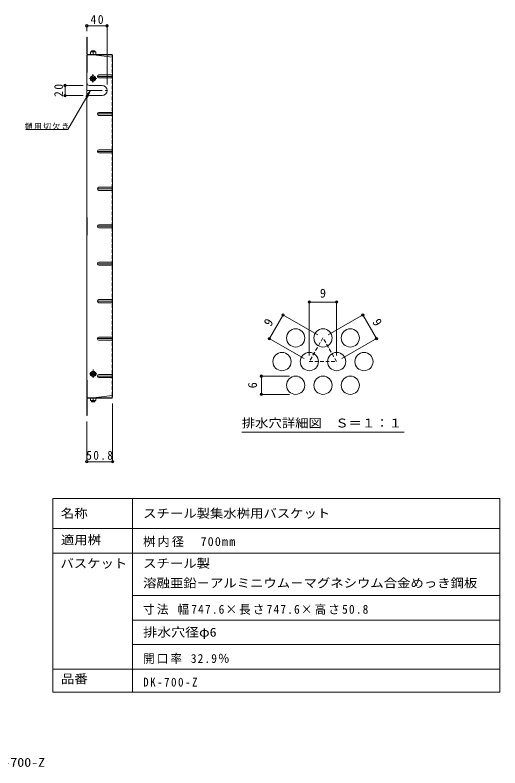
# Model space of a CAD drawing. Units: millimetres at full size, sheet at 1:6, with parts at other scales. Extents: x -1077 to 1135, y -797 to 726.
# Drawn here: x 177 to 1135, y -797 to 691 of the extents above; entities that cross this region are included whole.
import ezdxf
from ezdxf.enums import TextEntityAlignment as Align

# ---------------------------------------------------------------- set-up
doc = ezdxf.new("R2010")
doc.units = ezdxf.units.MM
doc.header["$LTSCALE"] = 6
doc.header["$PDMODE"] = 32
doc.header["$PDSIZE"] = 4.8
doc.linetypes.add('CHAIN1', pattern=[8, 5, -1, 1, -1])
doc.linetypes.add('DASHED1', pattern=[1.8, 1.2, -0.6])
for name, color, linetype, lineweight in [('0-0_通り芯', 2, 'Continuous', 9), ('0-1_躯体', 3, 'Continuous', 9), ('0-4_その他', 7, 'Continuous', 9), ('0-5_寸法', 7, 'Continuous', 9), ('0-7', 2, 'Continuous', 9), ('0-B', 2, 'Continuous', 9), ('0-D', 2, 'CHAIN1', 9), ('F-4_F-4ﾚｲﾔ', 7, 'Continuous', 9), ('F-6_F-6ﾚｲﾔ', 2, 'Continuous', 9), ('F-7_F-7ﾚｲﾔ', 2, 'Continuous', 9), ('F-F_F-Fﾚｲﾔ', 2, 'Continuous', 9)]:
    doc.layers.add(name, color=color, linetype=linetype, lineweight=lineweight)
doc.layers.add('F-5_F-5ﾚｲﾔ', color=2, linetype='Continuous')
doc.styles.add('ＭＳ ゴシック', font='')
doc.styles.get('ＭＳ ゴシック').set_extended_font_data('MS Gothic')

msp = doc.modelspace()

# ---------------------------------------------------------------- linework, layer by layer
at = {"layer": '0-0_通り芯', "linetype": 'CHAIN1'}
for p, q in [((339.695, 569.532), (369.695, 569.532)), ((318.895, 541.77), (358.895, 541.77)), ((339.695, 495.532), (369.695, 495.532)), ((339.695, 421.532), (369.695, 421.532)), ((339.695, 347.532), (369.695, 347.532)), ((339.695, 273.532), (369.695, 273.532)), ((339.695, 199.532), (369.695, 199.532)), ((339.695, 125.532), (369.695, 125.532)), ((339.695, 51.532), (369.695, 51.532)), ((339.695, -22.468), (369.695, -22.468))]:
    msp.add_line(p, q, dxfattribs=at)
at = {"layer": '0-0_通り芯'}
for p, q in [((342.695, 572.532), (368.895, 572.532)), ((342.695, 566.532), (368.895, 566.532)), ((368.895, 572.532), (369.695, 572.532)), ((368.895, 566.532), (369.695, 566.532)), ((323.895, 551.77), (348.895, 551.77)), ((323.895, 531.77), (348.895, 531.77)), ((342.695, 498.532), (368.895, 498.532)), ((342.695, 492.532), (368.895, 492.532)), ((368.895, 498.532), (369.695, 498.532)), ((368.895, 492.532), (369.695, 492.532)), ((342.695, 424.532), (368.895, 424.532)), ((342.695, 418.532), (368.895, 418.532)), ((368.895, 424.532), (369.695, 424.532)), ((368.895, 418.532), (369.695, 418.532)), ((342.695, 350.532), (368.895, 350.532)), ((342.695, 344.532), (368.895, 344.532)), ((368.895, 350.532), (369.695, 350.532)), ((368.895, 344.532), (369.695, 344.532)), ((342.695, 276.532), (368.895, 276.532)), ((342.695, 270.532), (368.895, 270.532)), ((368.895, 276.532), (369.695, 276.532)), ((368.895, 270.532), (369.695, 270.532)), ((342.695, 202.532), (368.895, 202.532)), ((342.695, 196.532), (368.895, 196.532)), ((368.895, 202.532), (369.695, 202.532)), ((368.895, 196.532), (369.695, 196.532)), ((342.695, 128.532), (368.895, 128.532)), ((342.695, 122.532), (368.895, 122.532)), ((368.895, 128.532), (369.695, 128.532)), ((368.895, 122.532), (369.695, 122.532)), ((342.695, 54.532), (368.895, 54.532)), ((342.695, 48.532), (368.895, 48.532)), ((368.895, 54.532), (369.695, 54.532)), ((368.895, 48.532), (369.695, 48.532)), ((342.695, -19.468), (368.895, -19.468)), ((342.695, -25.468), (368.895, -25.468)), ((368.895, -19.468), (369.695, -19.468)), ((368.895, -25.468), (369.695, -25.468))]:
    msp.add_line(p, q, dxfattribs=at)
for centre, radius, start, end in [((342.695, 569.532), 3, 90, 270), ((323.895, 556.77), 5, 180, 270), ((348.895, 541.77), 10, 270, 90), ((323.895, 526.77), 5, 90, 180), ((342.695, 495.532), 3, 90, 270), ((342.695, 421.532), 3, 90, 270), ((342.695, 347.532), 3, 90, 270), ((342.695, 273.532), 3, 90, 270), ((342.695, 199.532), 3, 90, 270), ((342.695, 125.532), 3, 90, 270), ((342.695, 51.532), 3, 90, 270), ((342.695, -22.468), 3, 90, 270)]:
    msp.add_arc(centre, radius, start, end, dxfattribs=at)
at = {"layer": '0-1_躯体'}
for p, q in [((328.395, 619.831), (328.895, 620.331)), ((328.395, 618.131), (328.395, 619.831)), ((334.395, 619.831), (328.395, 619.831)), ((333.895, 620.331), (328.895, 620.331)), ((334.395, 619.831), (333.895, 620.331)), ((334.395, 618.131), (334.395, 619.831)), ((328.395, -71.069), (328.395, -72.769)), ((334.395, -72.769), (328.395, -72.769)), ((328.395, -72.769), (328.895, -73.269)), ((333.895, -73.269), (328.895, -73.269)), ((334.395, -72.769), (333.895, -73.269)), ((334.395, -71.069), (334.395, -72.769))]:
    msp.add_line(p, q, dxfattribs=at)
at = {"layer": '0-4_その他'}
for p, q in [((318.895, 671.409), (318.895, 659.334)), ((318.895, 669.609), (358.895, 669.609)), ((358.895, 671.409), (358.895, 553.77)), ((274.061, 551.77), (311.895, 551.77)), ((275.861, 551.77), (275.861, 531.77)), ((274.061, 531.77), (311.895, 531.77)), ((369.695, -193.528), (369.695, -76.473)), ((318.895, -193.528), (318.895, -112.273)), ((318.895, -191.728), (369.695, -191.728))]:
    msp.add_line(p, q, dxfattribs=at)
for p in [(318.895, 669.609), (358.895, 669.609), (275.861, 551.77), (275.861, 531.77), (318.895, -191.728), (369.695, -191.728)]:
    msp.add_point(p, dxfattribs=at)
at = {"layer": '0-5_寸法'}
for q in [(317.071, 529.87), (320.462, 527.912)]:
    msp.add_line((326.202, 541.77), q, dxfattribs=at)
msp.add_lwpolyline([(326.202, 541.77), (281.614, 464.541), (198.614, 464.541)], dxfattribs=at)
at = {"layer": '0-7'}
for p, q in [((318.895, 647.334), (319.695, 647.334)), ((318.895, 613.934), (318.895, 647.334)), ((319.695, 613.801), (319.695, 647.334)), ((318.895, 622.334), (319.695, 622.334)), ((318.895, 612.334), (318.895, 273.532)), ((319.695, 612.334), (319.695, 577.33)), ((320.362, 613.134), (368.095, 613.134)), ((320.495, 612.334), (368.229, 612.334)), ((331.895, 612.331), (368.895, 607.719)), ((368.895, 611.668), (368.895, 607.719)), ((369.695, -64.473), (369.695, 611.534)), ((318.895, 577.33), (319.695, 577.33)), ((368.895, 566.532), (368.895, 572.532)), ((368.895, 492.532), (368.895, 498.532)), ((368.895, 418.532), (368.895, 424.532)), ((368.895, 344.532), (368.895, 350.532)), ((318.895, 291.035), (319.695, 291.035)), ((318.895, 273.532), (318.895, -65.273)), ((368.895, 270.532), (368.895, 276.532)), ((368.895, 196.532), (368.895, 202.532)), ((368.895, 122.532), (368.895, 128.532)), ((368.895, 48.532), (368.895, 54.532)), ((368.895, -25.468), (368.895, -19.468)), ((318.895, -30.268), (319.695, -30.268)), ((319.695, -65.273), (319.695, -30.268)), ((318.895, -65.273), (319.695, -65.273)), ((319.695, -65.273), (320.495, -65.273)), ((319.695, -66.739), (319.695, -100.273)), ((320.362, -66.073), (368.095, -66.073)), ((320.495, -65.273), (368.229, -65.273)), ((331.895, -65.269), (368.895, -60.657)), ((368.895, -64.606), (368.895, -60.657)), ((318.895, -75.273), (319.695, -75.273))]:
    msp.add_line(p, q, dxfattribs=at)
at = {"layer": '0-7', "linetype": 'DASHED1'}
msp.add_line((368.895, -60.657), (368.895, 607.719), dxfattribs=at)
at = {"layer": '0-7'}
for points in [[(318.895, 612.334), (319.695, 612.334), (320.495, 612.334)], [(318.895, 256.034), (319.695, 256.034), (319.695, 291.035)], [(318.895, -66.873), (318.895, -100.273), (319.695, -100.273)]]:
    msp.add_lwpolyline(points, dxfattribs=at)
for centre, radius, start, end in [((320.495, 613.934), 1.6, 180, 270), ((320.362, 613.801), 0.667, 180, 270), ((368.095, 611.534), 1.6, 0, 90), ((368.229, 611.668), 0.667, 0, 90), ((368.895, 608.519), 0.8, 270, 0), ((320.495, -66.873), 1.6, 90, 180), ((320.362, -66.739), 0.667, 90, 180), ((368.095, -64.473), 1.6, 270, 0), ((368.229, -64.606), 0.667, 270, 0), ((368.895, -61.457), 0.8, 0, 90)]:
    msp.add_arc(centre, radius, start, end, dxfattribs=at)
at = {"layer": '0-B'}
for p, q in [((336.395, 618.131), (326.395, 618.131)), ((326.395, 613.131), (326.395, 618.131)), ((336.395, 613.131), (326.395, 613.131)), ((331.395, 613.131), (331.395, 617.698)), ((336.395, 613.131), (336.395, 618.131)), ((330.995, 571.181), (325.995, 568.294)), ((325.995, 568.294), (325.995, 562.568)), ((330.995, 559.681), (325.995, 562.568)), ((330.995, 559.681), (335.995, 562.568)), ((331.395, -12.523), (326.395, -15.409)), ((326.395, -15.409), (326.395, -21.136)), ((331.395, -24.023), (326.395, -21.136)), ((331.395, -24.023), (336.395, -21.136)), ((336.395, -66.069), (326.395, -66.069)), ((326.395, -66.069), (326.395, -71.069)), ((336.395, -71.069), (326.395, -71.069)), ((331.395, -66.069), (331.395, -70.636)), ((336.395, -66.069), (336.395, -71.069))]:
    msp.add_line(p, q, dxfattribs=at)
for points in [[(330.995, 571.181), (335.995, 568.294), (335.995, 562.568)], [(331.395, -12.523), (336.395, -15.409), (336.395, -21.136)]]:
    msp.add_lwpolyline(points, dxfattribs=at)
for centre, radius in [((330.995, 565.431), 5), ((330.995, 565.431), 3), ((330.995, 565.431), 2.458), ((331.395, -18.273), 5), ((331.395, -18.273), 3), ((331.395, -18.273), 2.458)]:
    msp.add_circle(centre, radius, dxfattribs=at)
for centre, start, end in [((328.895, 610.698), 70.34633, 109.65366), ((333.895, 610.698), 70.34633, 109.65366), ((328.895, -63.636), 250.34634, 289.65367), ((333.895, -63.636), 250.34634, 289.65367)]:
    msp.add_arc(centre, 7.433, start, end, dxfattribs=at)
at = {"layer": '0-D'}
for p, q in [((331.395, 620.817), (331.395, 617.756)), ((323.925, 565.334), (338.685, 565.334)), ((330.995, 573.959), (330.995, 557.451)), ((331.395, -9.744), (331.395, -26.252)), ((323.925, -18.273), (338.685, -18.273)), ((331.395, -73.756), (331.395, -70.694))]:
    msp.add_line(p, q, dxfattribs=at)
at = {"layer": 'F-4_F-4ﾚｲﾔ'}
for p, q in [((758.439, 125.497), (758.439, 18.13)), ((758.439, 123.697), (812.439, 123.697)), ((812.439, 125.497), (812.439, 18.13)), ((679.654, 51.616), (706.654, 98.382)), ((705.095, 99.282), (775.047, 58.895)), ((865.782, 99.282), (795.831, 58.895)), ((891.223, 51.616), (864.223, 98.382)), ((678.095, 52.516), (748.047, 12.13)), ((892.782, 52.516), (822.831, 12.13)), ((662.018, -22.635), (719.439, -22.635)), ((663.818, -58.635), (663.818, -22.635)), ((662.018, -58.635), (719.439, -58.635))]:
    msp.add_line(p, q, dxfattribs=at)
for p in [(758.439, 123.697), (812.439, 123.697), (706.654, 98.382), (864.223, 98.382), (679.654, 51.616), (891.223, 51.616), (663.818, -22.635), (663.818, -58.635)]:
    msp.add_point(p, dxfattribs=at)
at = {"layer": 'F-6_F-6ﾚｲﾔ', "linetype": 'DASHED1'}
msp.add_lwpolyline([(785.439, 52.895), (758.439, 6.13), (812.439, 6.13)], close=True, dxfattribs=at)
at = {"layer": 'F-6_F-6ﾚｲﾔ'}
for centre in [(731.439, 52.895), (785.439, 52.895), (839.439, 52.895), (704.439, 6.13), (758.439, 6.13), (812.439, 6.13), (866.439, 6.13), (731.439, -40.635), (785.439, -40.635), (839.439, -40.635)]:
    msp.add_circle(centre, 18, dxfattribs=at)
at = {"layer": 'F-7_F-7ﾚｲﾔ', "color": 7}
msp.add_line((624.939, -133.056), (945.939, -133.056), dxfattribs=at)
at = {"layer": 'F-F_F-Fﾚｲﾔ', "color": 7}
for p, q in [((251.692, -264.3), (251.692, -646.8)), ((251.692, -264.3), (1135.192, -264.3)), ((409.192, -264.3), (409.192, -646.8)), ((1135.192, -264.3), (1135.192, -646.8)), ((251.692, -323.7), (1135.192, -323.7)), ((251.692, -372.3), (1135.192, -372.3)), ((409.192, -456), (1135.192, -456)), ((409.192, -504.6), (1135.192, -504.6)), ((409.192, -553.2), (1135.192, -553.2)), ((251.692, -601.8), (1135.192, -601.8)), ((251.692, -646.8), (1135.192, -646.8))]:
    msp.add_line(p, q, dxfattribs=at)

# ---------------------------------------------------------------- texts
at = {"layer": '0-4_その他', "color": 2, "char_height": 17.6, "attachment_point": 7, "style": 'ＭＳ ゴシック'}
for s, insert in [('\\T1.27;\\W0.95;40', (326.145, 673.209)), ('\\T1.28;\\W0.9;50.8', (318.045, -188.128))]:
    msp.add_mtext(s, dxfattribs=dict(at, insert=insert))
at = {"layer": '0-4_その他', "color": 2, "insert": (272.261, 529.02), "char_height": 17.6, "attachment_point": 7, "rotation": 90, "style": 'ＭＳ ゴシック'}
msp.add_mtext('\\T1.27;\\W0.95;20', dxfattribs=at)
at = {"layer": '0-5_寸法', "insert": (196.614, 464.291), "char_height": 11, "attachment_point": 7, "style": 'ＭＳ ゴシック'}
msp.add_mtext('\\T1.17;鎖用切欠き', dxfattribs=at)
at = {"layer": 'F-4_F-4ﾚｲﾔ', "color": 2, "style": 'ＭＳ ゴシック'}
msp.add_text('9', height=17.6, dxfattribs=at).set_placement((779.439, 127.297), align=Align.BOTTOM_LEFT)
for s, rotation, p in [('9', 60, (687.037, 71.603)), ('9', 300, (877.841, 81.995)), ('6', 90, (660.218, -46.635))]:
    msp.add_text(s, height=17.6, rotation=rotation, dxfattribs=at).set_placement(p, align=Align.BOTTOM_LEFT)
at = {"layer": 'F-5_F-5ﾚｲﾔ', "style": 'ＭＳ ゴシック', "width": 1.15}
msp.add_text('スチール製集水桝用バスケット（落葉助っ人）\u3000DK-700-Z', height=17.6, dxfattribs=at).set_placement((-481.05, -799.8), align=Align.BOTTOM_LEFT)
at = {"layer": 'F-7_F-7ﾚｲﾔ', "style": 'ＭＳ ゴシック', "width": 1.1}
msp.add_text('排水穴詳細図\u3000Ｓ＝１：１', height=17.6, dxfattribs=at).set_placement((624.939, -129.369), align=Align.BOTTOM_LEFT)
at = {"layer": 'F-F_F-Fﾚｲﾔ', "style": 'ＭＳ ゴシック'}
for s, width, p in [('名称', 1.1, (267.662, -307.8)), ('スチール製集水桝用バスケット', 1.1, (430.192, -307.8)), ('適用桝', 1.1, (267.662, -360.3)), ('バスケット', 1.1, (266.692, -406.8)), ('スチール製', 1.1, (430.192, -406.5)), ('溶融亜鉛－アルミニウム－マグネシウム合金めっき鋼板', 1.1, (430.192, -445.5)), ('排水穴径φ6', 1.15, (430.192, -542.7)), ('品番', 1.1, (267.662, -634.8))]:
    msp.add_text(s, height=17.6, dxfattribs=dict(at, width=width)).set_placement(p, align=Align.BOTTOM_LEFT)
at = {"layer": 'F-F_F-Fﾚｲﾔ', "char_height": 17.6, "attachment_point": 7, "style": 'ＭＳ ゴシック'}
for s, insert in [('\\T1.18;桝内径\u3000700mm', (430.192, -360.3)), ('\\T1.19;\\W0.95;寸法\\~幅747.6×長さ747.6×高さ50.8', (430.192, -494.1)), ('\\T1.18;\\W0.95;開口率\\~32.9％', (430.192, -591.3)), ('\\T1.28;\\W0.9;DK-700-Z', (430.192, -636.3))]:
    msp.add_mtext(s, dxfattribs=dict(at, insert=insert))

doc.saveas('drawing.dxf')
